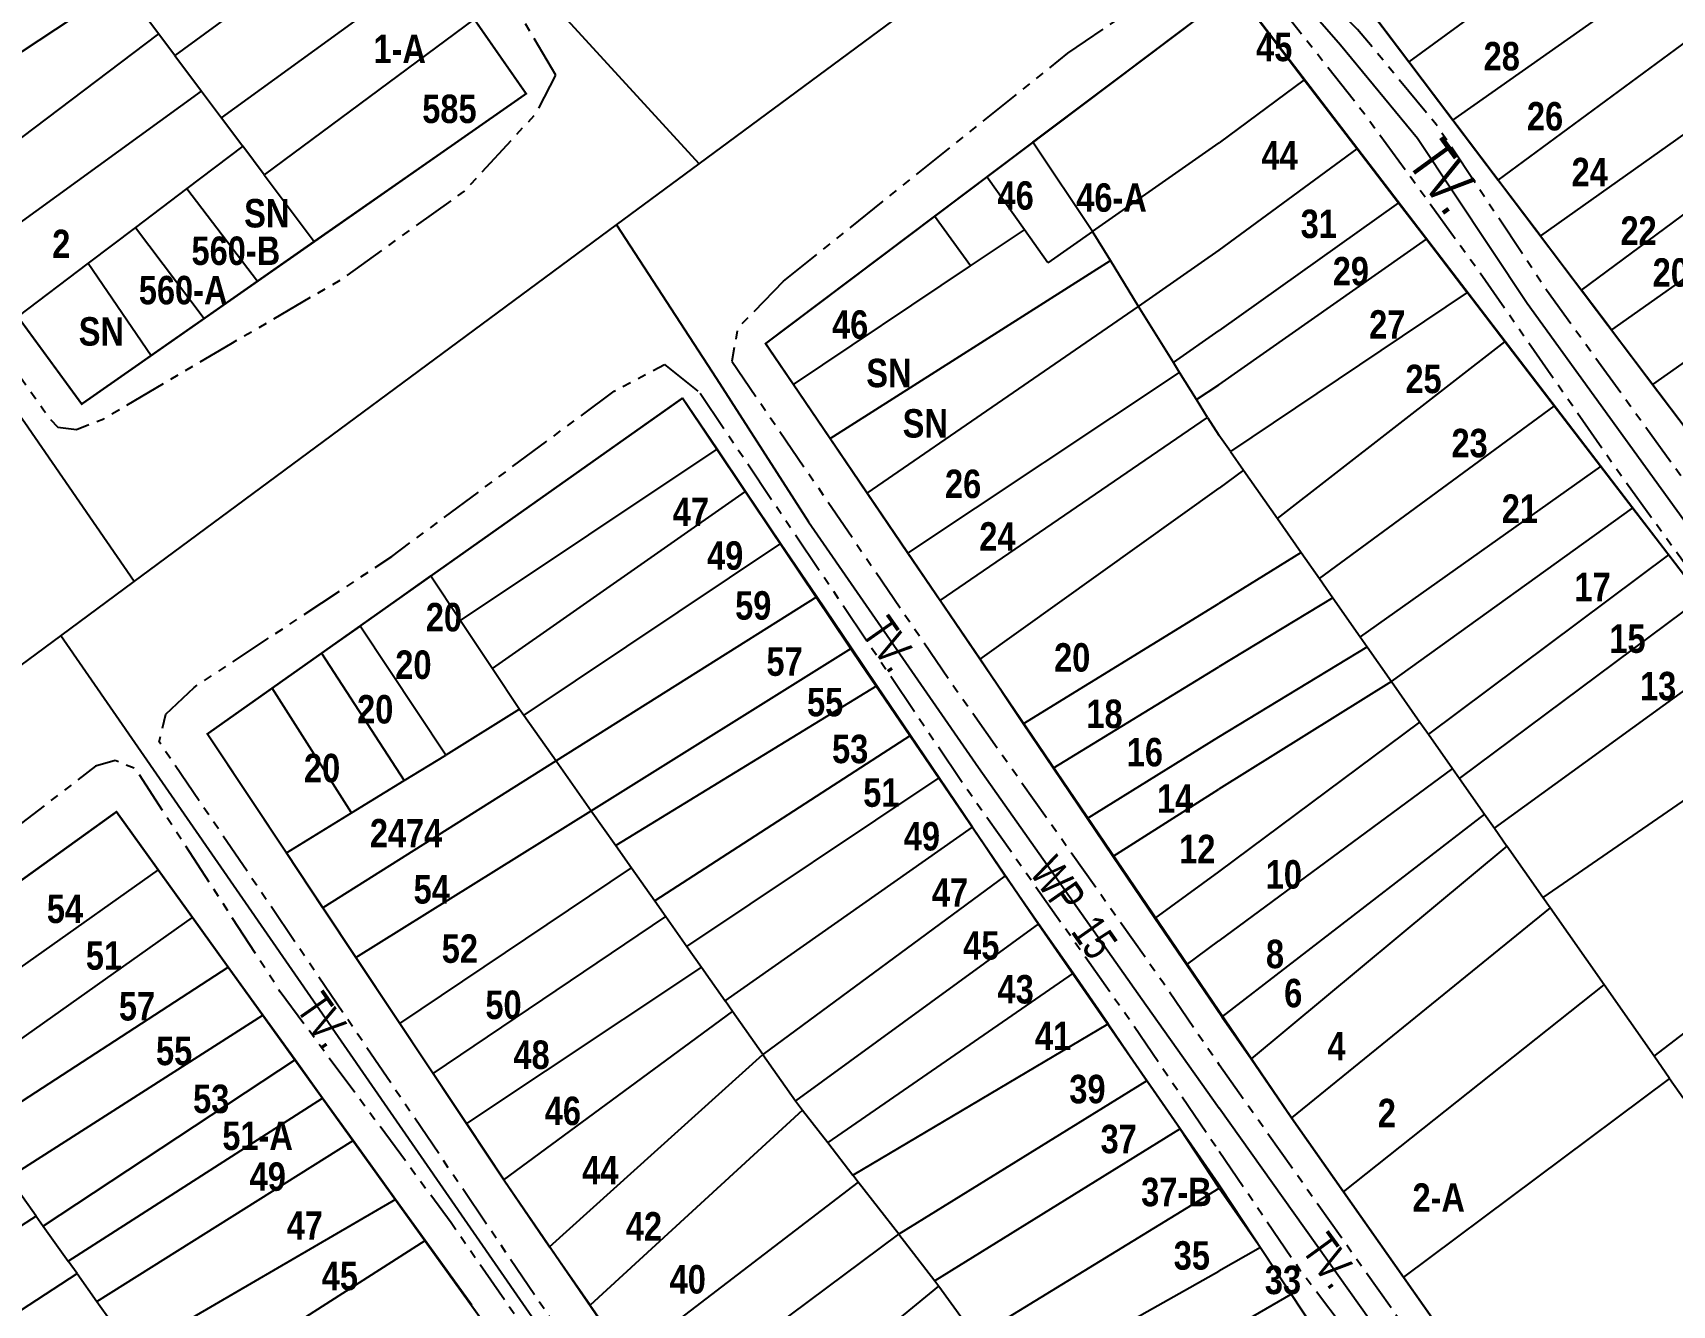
# Model space of a CAD drawing. Extents: x 204381 to 207261, y 4847713 to 4851061.
# Drawn here: x 206851.2 to 206995.3, y 4848583.2 to 4848695.1 of the extents above; entities that cross this region are included whole.
import ezdxf
from ezdxf.enums import TextEntityAlignment as Align

# ---------------------------------------------------------------- set-up
doc = ezdxf.new("R2010")
doc.units = 0
doc.header["$LTSCALE"] = 1.5
doc.header["$MEASUREMENT"] = 0
doc.linetypes.add('PHANTOMX2', pattern=[5, 2.5, -0.5, 0.5, -0.5, 0.5, -0.5])
for name, color, linetype in [('CD-MALHA-LOTES', 40, 'CONTINUOUS'), ('RU-QUADRAS', 210, 'CONTINUOUS'), ('SV-EIXO-ROD-ESTR', 7, 'CONTINUOUS'), ('SV-EIXO-RUA-N-PAV', 6, 'CONTINUOUS'), ('SV-RUA-NAO-PAV-S-GUIA-C-GUIA', 7, 'PHANTOMX2'), ('SV-TXT-RUA-N-PAV-S-GUIA-C-GUIA', 7, 'CONTINUOUS'), ('Th_NmrPort', 7, 'CONTINUOUS')]:
    doc.layers.add(name, color=color, linetype=linetype)
doc.styles.add('ARIAL', font='ARIAL.TTF')
doc.styles.get("Standard").update_dxf_attribs({"font": 'swisscbo.ttf'})

msp = doc.modelspace()

# ---------------------------------------------------------------- linework, layer by layer
at = {"layer": 'CD-MALHA-LOTES', "linetype": 'Continuous'}
for points in [[(206882.58, 4848706.94), (206863.68, 4848693.09)], [(206992.45, 4848707.37), (206972.17, 4848692.53)], [(206963.19, 4848704.43), (206972.17, 4848692.53)], [(206867.77, 4848687.61), (206886.54, 4848701.25)], [(206976.04, 4848687.41), (206996.49, 4848701.83)], [(206859.04, 4848699.28), (206838.48, 4848685.7)], [(206939.11, 4848685.48), (206955.97, 4848698.17)], [(206862.24, 4848695.01), (206860.51, 4848697.32)], [(206889.99, 4848696.3), (206871.51, 4848682.62)], [(206894.55, 4848689.74), (206889.99, 4848696.3)], [(206980.02, 4848682.13), (207000.07, 4848696.92)], [(206862.24, 4848695.01), (206842.55, 4848680.13)], [(206863.68, 4848693.09), (206862.24, 4848695.01)], [(206863.68, 4848693.09), (206866.02, 4848689.96)], [(206972.17, 4848692.53), (206976.04, 4848687.41)], [(206962.95, 4848690.96), (206955.5, 4848685.42)], [(206962.95, 4848690.96), (206967.61, 4848684.88)], [(207003.96, 4848691.57), (206983.73, 4848677.23)], [(206845.98, 4848675.44), (206866.02, 4848689.96)], [(206866.02, 4848689.96), (206867.77, 4848687.61)], [(206875.92, 4848676.73), (206894.55, 4848689.74)], [(206867.77, 4848687.61), (206869.64, 4848685.12)], [(206976.04, 4848687.41), (206980.02, 4848682.13)], [(206987.34, 4848672.45), (207007.18, 4848687.16)], [(206869.64, 4848685.12), (206864.72, 4848681.4)], [(206871.51, 4848682.62), (206869.64, 4848685.12)], [(206939.11, 4848685.48), (206935.07, 4848682.43)], [(206944.35, 4848677.63), (206939.11, 4848685.48)], [(206944.35, 4848677.63), (206955.5, 4848685.42)], [(206955.5, 4848675.99), (206967.61, 4848684.88)], [(206967.61, 4848684.88), (206971.25, 4848680.14)], [(206871.51, 4848682.62), (206875.92, 4848676.73)], [(206935.07, 4848682.43), (206930.46, 4848678.96)], [(206938.36, 4848677.78), (206935.07, 4848682.43)], [(206983.73, 4848677.23), (206980.02, 4848682.13)], [(207010.08, 4848683.17), (206989.97, 4848668.97)], [(206864.72, 4848681.4), (206860.22, 4848677.99)], [(206864.72, 4848681.4), (206870.94, 4848673.25)], [(206930.46, 4848678.96), (206915.61, 4848667.77)], [(206933.62, 4848674.6), (206930.46, 4848678.96)], [(206971.25, 4848680.14), (206955.5, 4848668.92)], [(206971.25, 4848680.14), (206973.7, 4848676.94)], [(206860.22, 4848677.99), (206856.04, 4848674.83)], [(206860.22, 4848677.99), (206866.25, 4848669.97)], [(206933.62, 4848674.6), (206938.36, 4848677.78)], [(206940.41, 4848674.88), (206938.36, 4848677.78)], [(206944.35, 4848677.63), (206940.41, 4848674.88)], [(206945.94, 4848675.06), (206944.35, 4848677.63)], [(207013.63, 4848678.29), (206993.59, 4848664.18)], [(206870.94, 4848673.25), (206875.92, 4848676.73)], [(206955.47, 4848664.14), (206973.7, 4848676.94)], [(206973.7, 4848676.94), (206977.29, 4848672.26)], [(206983.73, 4848677.23), (206987.34, 4848672.45)], [(206856.04, 4848674.83), (206849.85, 4848670.14)], [(206856.04, 4848674.83), (206861.59, 4848666.72)], [(206918.05, 4848664.17), (206933.62, 4848674.6)], [(206921.27, 4848659.42), (206945.94, 4848675.06)], [(206948.39, 4848671.04), (206945.94, 4848675.06)], [(206948.39, 4848671.04), (206955.5, 4848675.99)], [(206866.25, 4848669.97), (206870.94, 4848673.25)], [(206977.29, 4848672.26), (206956.47, 4848658.29)], [(206980.61, 4848667.93), (206977.29, 4848672.26)], [(206989.97, 4848668.97), (206987.34, 4848672.45)], [(206924.54, 4848654.61), (206948.39, 4848671.04)], [(206951.48, 4848666.09), (206948.39, 4848671.04)], [(206849.85, 4848670.14), (206855.48, 4848662.45)], [(206861.59, 4848666.72), (206866.25, 4848669.97)], [(206951.48, 4848666.09), (206955.5, 4848668.92)], [(206989.97, 4848668.97), (206993.59, 4848664.18)], [(206915.61, 4848667.77), (206918.05, 4848664.17)], [(206960.62, 4848652.37), (206980.61, 4848667.93)], [(206984.95, 4848662.26), (206980.61, 4848667.93)], [(206855.48, 4848662.45), (206861.59, 4848666.72)], [(206952.01, 4848665.23), (206951.48, 4848666.09)], [(206928.11, 4848649.35), (206952.01, 4848665.23)], [(206953.48, 4848662.85), (206952.01, 4848665.23)], [(206918.05, 4848664.17), (206921.27, 4848659.42)], [(206953.48, 4848662.85), (206955.47, 4848664.14)], [(206993.59, 4848664.18), (206997.12, 4848659.5)], [(206908.3, 4848662.97), (206886.18, 4848647.33)], [(206911.34, 4848658.47), (206908.3, 4848662.97)], [(206954.46, 4848661.27), (206953.48, 4848662.85)], [(206964.3, 4848647.11), (206984.95, 4848662.26)], [(206989.02, 4848656.95), (206984.95, 4848662.26)], [(206930.95, 4848645.17), (206954.46, 4848661.27)], [(206954.46, 4848661.27), (206955.47, 4848659.72)], [(206921.27, 4848659.42), (206924.54, 4848654.61)], [(206956.47, 4848658.29), (206955.47, 4848659.72)], [(206888.79, 4848643.41), (206911.34, 4848658.47)], [(206913.84, 4848654.76), (206911.34, 4848658.47)], [(206956.47, 4848658.29), (206957.63, 4848656.64)], [(206957.63, 4848656.64), (206955.5, 4848655.06)], [(206957.63, 4848656.64), (206960.62, 4848652.37)], [(206989.02, 4848656.95), (206967.89, 4848641.99)], [(206991.84, 4848653.28), (206989.02, 4848656.95)], [(206891.6, 4848639.18), (206913.84, 4848654.76)], [(206916.93, 4848650.19), (206913.84, 4848654.76)], [(206924.54, 4848654.61), (206928.11, 4848649.35)], [(206934.46, 4848640.01), (206955.5, 4848655.06)], [(206970.65, 4848638.05), (206991.84, 4848653.28)], [(206994.98, 4848649.18), (206991.84, 4848653.28)], [(206960.62, 4848652.37), (206962.7, 4848649.4)], [(206916.93, 4848650.19), (206894.36, 4848635.08)], [(206920.1, 4848645.5), (206916.93, 4848650.19)], [(206928.11, 4848649.35), (206930.95, 4848645.17)], [(206962.7, 4848649.4), (206955.47, 4848644.92)], [(206962.7, 4848649.4), (206964.3, 4848647.11)], [(206994.98, 4848649.18), (206973.88, 4848633.43)], [(206997.9, 4848645.37), (206994.98, 4848649.18)], [(206879.95, 4848642.93), (206886.18, 4848647.33)], [(206886.18, 4848647.33), (206888.79, 4848643.41)], [(206964.3, 4848647.11), (206965.48, 4848645.42)], [(206920.1, 4848645.5), (206897.18, 4848631.07)], [(206923.17, 4848640.97), (206920.1, 4848645.5)], [(206934.46, 4848640.01), (206930.95, 4848645.17)], [(206938.26, 4848634.34), (206955.47, 4848644.92)], [(206965.48, 4848645.42), (206955.47, 4848639.35)], [(206965.48, 4848645.42), (206967.89, 4848641.99)], [(206976.61, 4848629.53), (206997.9, 4848645.37)], [(206879.95, 4848642.93), (206876.56, 4848640.53)], [(206887.48, 4848631.58), (206879.95, 4848642.93)], [(206888.79, 4848643.41), (206891.6, 4848639.18)], [(206967.89, 4848641.99), (206968.5, 4848641.11)], [(206876.56, 4848640.53), (206872.23, 4848637.47)], [(206876.56, 4848640.53), (206883.84, 4848629.35)], [(206900.27, 4848626.68), (206923.17, 4848640.97)], [(206925.39, 4848637.67), (206923.17, 4848640.97)], [(206938.26, 4848634.34), (206934.46, 4848640.01)], [(206955.47, 4848633.17), (206968.5, 4848641.11)], [(206968.5, 4848641.11), (206970.65, 4848638.05)], [(206979.68, 4848625.15), (207001.35, 4848640.87)], [(206891.6, 4848639.18), (206893.97, 4848635.63)], [(206940.9, 4848630.44), (206955.47, 4848639.35)], [(206872.23, 4848637.47), (206866.53, 4848633.44)], [(206879.21, 4848626.5), (206872.23, 4848637.47)], [(206925.39, 4848637.67), (206902.43, 4848623.62)], [(206928.34, 4848633.31), (206925.39, 4848637.67)], [(206970.65, 4848638.05), (206955.47, 4848628.57)], [(206970.65, 4848638.05), (206973.14, 4848634.48)], [(206893.97, 4848635.63), (206887.48, 4848631.58)], [(206893.97, 4848635.63), (206894.36, 4848635.08)], [(206894.36, 4848635.08), (206897.18, 4848631.07)], [(206940.9, 4848630.44), (206938.26, 4848634.34)], [(206955.47, 4848621.3), (206973.14, 4848634.48)], [(206973.14, 4848634.48), (206973.88, 4848633.43)], [(207006.28, 4848634.44), (206983.95, 4848619.05)], [(206866.53, 4848633.44), (206873.49, 4848622.98)], [(206928.34, 4848633.31), (206905.87, 4848618.75)], [(206930.86, 4848629.57), (206928.34, 4848633.31)], [(206943.89, 4848626.01), (206955.47, 4848633.17)], [(206973.88, 4848633.43), (206976, 4848630.4)], [(206883.84, 4848629.35), (206887.48, 4848631.58)], [(206897.18, 4848631.07), (206876.69, 4848618.16)], [(206897.18, 4848631.07), (206900.27, 4848626.68)], [(206943.89, 4848626.01), (206940.9, 4848630.44)], [(206976, 4848630.4), (206955.47, 4848615.23)], [(206976, 4848630.4), (206976.61, 4848629.53)], [(206879.21, 4848626.5), (206883.84, 4848629.35)], [(206908.68, 4848614.75), (206930.86, 4848629.57)], [(206933.79, 4848625.24), (206930.86, 4848629.57)], [(206946.15, 4848622.67), (206955.47, 4848628.57)], [(206976.61, 4848629.53), (206978.81, 4848626.39)], [(206858.53, 4848626.59), (206837.13, 4848611.19)], [(206862.21, 4848621.48), (206858.53, 4848626.59)], [(206873.49, 4848622.98), (206879.21, 4848626.5)], [(206879.59, 4848613.78), (206900.27, 4848626.68)], [(206900.27, 4848626.68), (206902.43, 4848623.62)], [(206946.15, 4848622.67), (206943.89, 4848626.01)], [(206978.81, 4848626.39), (206955.71, 4848608.57)], [(206978.81, 4848626.39), (206979.68, 4848625.15)], [(206912.06, 4848609.96), (206933.79, 4848625.24)], [(206933.79, 4848625.24), (206936.68, 4848620.97)], [(206979.68, 4848625.15), (206980.78, 4848623.57)], [(206876.69, 4848618.16), (206873.49, 4848622.98)], [(206902.43, 4848623.62), (206903.81, 4848621.67)], [(206980.78, 4848623.57), (206958.3, 4848604.87)], [(206983.95, 4848619.05), (206980.78, 4848623.57)], [(206862.21, 4848621.48), (206840.65, 4848606.25)], [(206865.21, 4848617.31), (206862.21, 4848621.48)], [(206883.45, 4848607.98), (206903.81, 4848621.67)], [(206903.81, 4848621.67), (206905.87, 4848618.75)], [(206949.84, 4848617.22), (206946.15, 4848622.67)], [(206949.84, 4848617.22), (206955.47, 4848621.3)], [(206993.73, 4848605.09), (207015.8, 4848622.02)], [(206936.68, 4848620.97), (206915.37, 4848605.26)], [(206939.61, 4848616.75), (206936.68, 4848620.97)], [(206905.87, 4848618.75), (206906.84, 4848617.37)], [(206984.58, 4848618.15), (206983.95, 4848619.05)], [(206843.66, 4848602.02), (206865.21, 4848617.31)], [(206868.36, 4848612.94), (206865.21, 4848617.31)], [(206876.69, 4848618.16), (206879.59, 4848613.78)], [(206886.37, 4848603.57), (206906.84, 4848617.37)], [(206906.84, 4848617.37), (206908.68, 4848614.75)], [(206952.62, 4848613.12), (206949.84, 4848617.22)], [(206984.58, 4848618.15), (206961.85, 4848599.68)], [(206989.33, 4848611.37), (206984.58, 4848618.15)], [(206939.61, 4848616.75), (206918.24, 4848601.17)], [(206942.64, 4848612.39), (206939.61, 4848616.75)], [(206908.68, 4848614.75), (206909.97, 4848612.92)], [(206952.62, 4848613.12), (206955.47, 4848615.23)], [(206846.15, 4848598.52), (206868.36, 4848612.94)], [(206871.4, 4848608.71), (206868.36, 4848612.94)], [(206879.59, 4848613.78), (206883.45, 4848607.98)], [(206909.97, 4848612.92), (206889.3, 4848599.17)], [(206909.97, 4848612.92), (206912.06, 4848609.96)], [(206955.71, 4848608.57), (206952.62, 4848613.12)], [(206942.64, 4848612.39), (206921.07, 4848597.5)], [(206945.73, 4848607.94), (206942.64, 4848612.39)], [(206966.42, 4848593.17), (206989.33, 4848611.37)], [(206993.73, 4848605.09), (206989.33, 4848611.37)], [(206912.7, 4848609.04), (206912.06, 4848609.96)], [(206849.06, 4848594.43), (206871.4, 4848608.71)], [(206874.25, 4848604.77), (206871.4, 4848608.71)], [(206892.59, 4848594.22), (206912.7, 4848609.04)], [(206915.37, 4848605.26), (206912.7, 4848609.04)], [(206955.71, 4848608.57), (206958.3, 4848604.87)], [(206883.45, 4848607.98), (206886.37, 4848603.57)], [(206923.29, 4848594.64), (206945.73, 4848607.94)], [(206945.73, 4848607.94), (206949.14, 4848602.94)], [(206874.25, 4848604.77), (206852.1, 4848590.16)], [(206876.66, 4848601.41), (206874.25, 4848604.77)], [(206896.62, 4848588.33), (206915.37, 4848605.26)], [(206915.37, 4848605.26), (206918.24, 4848601.17)], [(206958.3, 4848604.87), (206961.85, 4848599.68)], [(206995.09, 4848603.14), (206993.73, 4848605.09)], [(206889.3, 4848599.17), (206886.37, 4848603.57)], [(206949.14, 4848602.94), (206927.31, 4848589.44)], [(206952.06, 4848598.72), (206949.14, 4848602.94)], [(206995.09, 4848603.14), (206971.69, 4848585.67)], [(206995.09, 4848603.14), (206996.27, 4848601.45)], [(206854.3, 4848587.06), (206876.66, 4848601.41)], [(206879.34, 4848597.69), (206876.66, 4848601.41)], [(206918.24, 4848601.17), (206918.86, 4848600.36)], [(206918.86, 4848600.36), (206900.18, 4848583.21)], [(206918.86, 4848600.36), (206921.07, 4848597.5)], [(206961.85, 4848599.68), (206966.42, 4848593.17)], [(206889.3, 4848599.17), (206892.59, 4848594.22)], [(206952.06, 4848598.72), (206930.49, 4848585.33)], [(206955.49, 4848593.49), (206952.06, 4848598.72)], [(206856.81, 4848583.54), (206879.34, 4848597.69)], [(206883.08, 4848592.5), (206879.34, 4848597.69)], [(206921.07, 4848597.5), (206923.29, 4848594.64)], [(206851.48, 4848591.03), (206849.06, 4848594.43)], [(206892.59, 4848594.22), (206896.62, 4848588.33)], [(206923.76, 4848594.03), (206903.47, 4848578.49)], [(206923.76, 4848594.03), (206923.29, 4848594.64)], [(206927.31, 4848589.44), (206923.76, 4848594.03)], [(206883.08, 4848592.5), (206859.99, 4848579.07)], [(206885.68, 4848588.89), (206883.08, 4848592.5)], [(206934.09, 4848580.38), (206955.49, 4848593.49)], [(206966.42, 4848593.17), (206971.69, 4848585.67)], [(206851.48, 4848591.03), (206828.83, 4848576.43)], [(206851.48, 4848591.03), (206852.1, 4848590.16)], [(206852.1, 4848590.16), (206854.3, 4848587.06)], [(206863.22, 4848574.53), (206885.68, 4848588.89)], [(206889.78, 4848583.19), (206885.68, 4848588.89)], [(206900.18, 4848583.21), (206896.62, 4848588.33)], [(206906.59, 4848574), (206927.31, 4848589.44)], [(206927.31, 4848589.44), (206930.49, 4848585.33)], [(206855.07, 4848585.98), (206854.3, 4848587.06)], [(206832.51, 4848571.28), (206855.07, 4848585.98)], [(206855.07, 4848585.98), (206856.81, 4848583.54)], [(206930.49, 4848585.33), (206930.83, 4848584.88)], [(206937.29, 4848575.95), (206955.47, 4848586.2)], [(206971.69, 4848585.67), (207019.38, 4848517.78)], [(206910.59, 4848568.25), (206930.83, 4848584.88)], [(206930.83, 4848584.88), (206934.09, 4848580.38)], [(206856.81, 4848583.54), (206859.33, 4848580)], [(206900.18, 4848583.21), (206903.47, 4848578.49)]]:
    msp.add_lwpolyline(points, dxfattribs=at)
at = {"layer": 'CD-MALHA-LOTES', "linetype": 'Continuous', "flags": 128}
for points in [[(206955.97, 4848698.17), (206956.94, 4848698.89), (206962.95, 4848690.96)], [(206955.49, 4848593.49), (206959.11, 4848588.27), (206955.47, 4848586.2)], [(206955.49, 4848580.52), (206961.81, 4848584.18), (206964.48, 4848580.13)]]:
    msp.add_lwpolyline(points, dxfattribs=at)
at = {"layer": 'RU-QUADRAS', "color": 6, "linetype": 'Continuous', "const_width": 0.18}
msp.add_lwpolyline([(206809.2, 4848725.74), (206815.43, 4848730.19), (206816.02, 4848729.3), (206850.73, 4848752.7), (206894.55, 4848689.74), (206855.48, 4848662.45)], close=True, dxfattribs=at)
for points in [[(206915.61, 4848667.77), (206956.94, 4848698.89), (207029.24, 4848604.49), (207034.05, 4848607.91), (207010.66, 4848638.83), (207011.98, 4848639.82), (206963.19, 4848704.43), (207006.6, 4848736.08, 0.003383), (207108.98, 4848586.04), (207019.38, 4848517.78), (206961.85, 4848599.68)], [(206866.53, 4848633.44), (206908.3, 4848662.97, 0.005459), (206955.47, 4848593.79), (206981.59, 4848554.19), (206997.75, 4848535.38), (207014.63, 4848510.92), (207012.67, 4848507.26), (206970.8, 4848480.22), (206955.5, 4848503.46), (206945, 4848517.81), (206892.59, 4848594.22)], [(206815.27, 4848595.45), (206858.53, 4848626.59), (206935.25, 4848519.89), (206965.93, 4848476.39, 0.011794), (206922.2, 4848443.56, 0.005233)]]:
    msp.add_lwpolyline(points, format="xyb", close=True, dxfattribs=at)
at = {"layer": 'SV-EIXO-ROD-ESTR', "flags": 128}
msp.add_lwpolyline([(206481.68, 4848367.32), (206503.29, 4848383.26), (206509.04, 4848387.5), (206551.42, 4848418.75), (206552.27, 4848419.38), (206594.36, 4848450.42), (206598.47, 4848453.45), (206646.43, 4848488.82), (206692.96, 4848523.23), (206742.36, 4848559.76), (206786.52, 4848592.42), (206804.83, 4848605.97), (206814.35, 4848613.01), (206853.63, 4848642.06), (206860.08, 4848646.84), (206902.49, 4848678.2), (206909.76, 4848683.58), (206949.84, 4848713.22), (206955.49, 4848717.4)], dxfattribs=at)
msp.add_lwpolyline([(206481.68, 4848367.32), (206503.29, 4848383.26), (206509.04, 4848387.5), (206551.42, 4848418.75), (206552.27, 4848419.38), (206594.36, 4848450.42), (206598.47, 4848453.45), (206646.43, 4848488.82), (206692.96, 4848523.23), (206742.36, 4848559.76), (206786.52, 4848592.42), (206804.83, 4848605.97), (206814.35, 4848613.01), (206853.63, 4848642.06), (206860.08, 4848646.84), (206902.49, 4848678.2), (206909.76, 4848683.58), (206949.84, 4848713.22), (206955.49, 4848717.4)], dxfattribs=at)
at = {"layer": 'SV-EIXO-RUA-N-PAV', "flags": 128}
for points in [[(206909.76, 4848683.58), (206893.99, 4848700.8), (206886.41, 4848710.33), (206871.2, 4848731.15), (206853.01, 4848756.16), (206850.52, 4848759.3), (206838.57, 4848774.37), (206821.36, 4848796.34), (206818.19, 4848801.02), (206785.44, 4848843.11), (206781.77, 4848847.52), (206776.28, 4848854.27), (206771.03, 4848860.96)], [(206909.76, 4848683.58), (206893.99, 4848700.8), (206886.41, 4848710.33), (206871.2, 4848731.15), (206853.01, 4848756.16), (206850.52, 4848759.3), (206838.57, 4848774.37), (206821.36, 4848796.34), (206818.19, 4848801.02), (206785.44, 4848843.11), (206781.77, 4848847.52), (206776.28, 4848854.27), (206771.03, 4848860.96)], [(206860.08, 4848646.84), (206850.48, 4848660.8), (206844.14, 4848669.8), (206820.64, 4848702.88), (206806.69, 4848722.01), (206804.51, 4848723.13), (206801.85, 4848723.08), (206799.1, 4848723.03), (206796.33, 4848725.12), (206793.1, 4848729.71), (206770.19, 4848761.39), (206742.03, 4848801.95), (206737.25, 4848807.65), (206733.48, 4848813.04), (206729.42, 4848819.44), (206725.67, 4848825.01)], [(206860.08, 4848646.84), (206850.48, 4848660.8), (206844.14, 4848669.8), (206820.64, 4848702.88), (206806.69, 4848722.01), (206804.51, 4848723.13), (206801.85, 4848723.08), (206799.1, 4848723.03), (206796.33, 4848725.12), (206793.1, 4848729.71), (206770.19, 4848761.39), (206742.03, 4848801.95), (206737.25, 4848807.65), (206733.48, 4848813.04), (206729.42, 4848819.44), (206725.67, 4848825.01)], [(207028.61, 4848607.48), (207012.03, 4848630.55), (206982.57, 4848671.29), (206972.91, 4848685.81), (206966.14, 4848694), (206960.02, 4848701.05), (206955.49, 4848706.53)], [(206902.49, 4848678.2), (206911.3, 4848664.7), (206919.39, 4848652.1), (206934.34, 4848630.48), (206949.07, 4848609.59), (206955.49, 4848600.54)], [(206902.49, 4848678.2), (206911.3, 4848664.7), (206919.39, 4848652.1), (206934.34, 4848630.48), (206949.07, 4848609.59), (206955.49, 4848600.54)], [(206955.48, 4848494.41), (206920.31, 4848545.28), (206906.5, 4848565.83), (206898.85, 4848576.68), (206853.63, 4848642.06)], [(206955.48, 4848494.41), (206920.31, 4848545.28), (206906.5, 4848565.83), (206898.85, 4848576.68), (206853.63, 4848642.06)], [(207013.7, 4848517.47), (207001.59, 4848533.83), (206990.99, 4848548.04), (206978.9, 4848567.12), (206970.63, 4848579.21), (206955.49, 4848600.54)]]:
    msp.add_lwpolyline(points, dxfattribs=at)
at = {"layer": 'SV-RUA-NAO-PAV-S-GUIA-C-GUIA'}
for p, q in [((206942.19, 4848693.31), (206954.74, 4848701.81)), ((206942.19, 4848693.31), (206954.74, 4848701.81)), ((206917.18, 4848673.26), (206942.19, 4848693.31)), ((206917.18, 4848673.26), (206942.19, 4848693.31))]:
    msp.add_line(p, q, dxfattribs=at)
at = {"layer": 'SV-RUA-NAO-PAV-S-GUIA-C-GUIA', "flags": 128}
for points in [[(206897.17, 4848691.36), (206893.81, 4848697.06), (206885.95, 4848708.25), (206874.01, 4848723.32), (206864.09, 4848737.58), (206857.59, 4848748.54), (206853.39, 4848753.88), (206848.68, 4848754.49), (206833.26, 4848745.42), (206816.88, 4848734.12), (206809.42, 4848727.26), (206808.05, 4848722.62), (206822.25, 4848704.07), (206845.78, 4848670.96), (206852.13, 4848661.94), (206852.72, 4848661.09)], [(206897.17, 4848691.36), (206893.81, 4848697.06), (206885.95, 4848708.25), (206874.01, 4848723.32), (206864.09, 4848737.58), (206857.59, 4848748.54), (206853.39, 4848753.88), (206848.68, 4848754.49), (206833.26, 4848745.42), (206816.88, 4848734.12), (206809.42, 4848727.26), (206808.05, 4848722.62), (206822.25, 4848704.07), (206845.78, 4848670.96), (206852.13, 4848661.94), (206852.72, 4848661.09)], [(207027.96, 4848603.48), (207021.42, 4848615.31), (207009.26, 4848630.58), (206990.01, 4848657.3), (206977.85, 4848674.78), (206968.2, 4848688.04), (206959.19, 4848699.46), (206955.49, 4848701.65)], [(207030.29, 4848608.68), (207013.7, 4848631.75), (206984.27, 4848672.47), (206974.57, 4848687.04), (206967.66, 4848695.39), (206961.66, 4848701.32)], [(206852.72, 4848661.09), (206853.38, 4848660.43), (206855.03, 4848660.22), (206857.41, 4848661.15), (206868.58, 4848667.74), (206878.52, 4848673.54), (206889.12, 4848681.17), (206895.43, 4848688.01), (206897.17, 4848691.36)], [(206852.72, 4848661.09), (206853.38, 4848660.43), (206855.03, 4848660.22), (206857.41, 4848661.15), (206868.58, 4848667.74), (206878.52, 4848673.54), (206889.12, 4848681.17), (206895.43, 4848688.01), (206897.17, 4848691.36)], [(206917.18, 4848673.26), (206913.14, 4848669.09), (206912.64, 4848666.22)], [(206917.18, 4848673.26), (206913.14, 4848669.09), (206912.64, 4848666.22)], [(206912.64, 4848666.22), (206932.09, 4848637.71), (206950.58, 4848611.56), (206955.49, 4848604.34)], [(206912.64, 4848666.22), (206932.09, 4848637.71), (206950.58, 4848611.56), (206955.49, 4848604.34)], [(206862.88, 4848635.19), (206865.36, 4848637.53), (206882.74, 4848649.04), (206902.28, 4848663.58), (206906.73, 4848665.93)], [(206862.88, 4848635.19), (206865.36, 4848637.53), (206882.74, 4848649.04), (206902.28, 4848663.58), (206906.73, 4848665.93)], [(206906.73, 4848665.93), (206909.85, 4848663.4)], [(206906.73, 4848665.93), (206909.85, 4848663.4)], [(206909.85, 4848663.4), (206932.76, 4848629.38), (206947.49, 4848608.49), (206955.49, 4848596.74)], [(206909.85, 4848663.4), (206932.76, 4848629.38), (206947.49, 4848608.49), (206955.49, 4848596.74)], [(206955.48, 4848498.09), (206914.58, 4848556.41), (206900, 4848577.19), (206862.3, 4848632.73), (206862.88, 4848635.19)], [(206955.48, 4848498.09), (206914.58, 4848556.41), (206900, 4848577.19), (206862.3, 4848632.73), (206862.88, 4848635.19)], [(206858.42, 4848631.1), (206856.7, 4848630.59), (206845.96, 4848622.36), (206819.62, 4848604.3), (206815.04, 4848600.55), (206813.66, 4848595.71)], [(206858.42, 4848631.1), (206856.7, 4848630.59), (206845.96, 4848622.36), (206819.62, 4848604.3), (206815.04, 4848600.55), (206813.66, 4848595.71)], [(206955.48, 4848490.4), (206953.23, 4848493.32), (206918.22, 4848544.4), (206914.18, 4848550.95), (206904.88, 4848566.05), (206887.95, 4848590.45), (206872.94, 4848610.77), (206860.2, 4848630.38), (206858.42, 4848631.1)], [(206955.48, 4848490.4), (206953.23, 4848493.32), (206918.22, 4848544.4), (206914.18, 4848550.95), (206904.88, 4848566.05), (206887.95, 4848590.45), (206872.94, 4848610.77), (206860.2, 4848630.38), (206858.42, 4848631.1)], [(206955.49, 4848596.74), (206962.56, 4848586.35), (206971.89, 4848574.09), (206992.2, 4848544.18), (207012.41, 4848516.66), (207015.07, 4848518.33), (206990, 4848551.82), (206979.4, 4848570.68), (206975.22, 4848576.43), (206955.49, 4848604.34)]]:
    msp.add_lwpolyline(points, dxfattribs=at)

# ---------------------------------------------------------------- texts
at = {"layer": 'SV-TXT-RUA-N-PAV-S-GUIA-C-GUIA', "style": 'ARIAL', "width": 0.7}
for s, height, rotation, p in [('TV.                                                  WO-14', 4, 306, (206971.9, 4848683.74)), ('TV.                          WP  15', 3, 305, (206923.96, 4848642.35)), ('TV.                          WP  15', 3, 305, (206923.96, 4848642.35)), ('TV.', 3, 305, (206874.24, 4848609.3)), ('TV.', 3, 305, (206874.24, 4848609.3)), ('TV.', 3, 306, (206962.65, 4848588.09))]:
    msp.add_text(s, height=height, rotation=rotation, dxfattribs=at).set_placement(p)
at = {"layer": 'Th_NmrPort', "color": 1}
for s, p in [('1-A', (206881.13, 4848693.68)), ('45', (206958.73, 4848693.85)), ('28', (206978.74, 4848693.04)), ('585', (206885.42, 4848688.41)), ('26', (206982.54, 4848687.76)), ('44', (206959.21, 4848684.32)), ('24', (206986.47, 4848682.85)), ('46', (206936, 4848680.79)), ('46-A', (206942.92, 4848680.61)), ('SN', (206869.76, 4848679.23)), ('31', (206962.65, 4848678.3)), ('22', (206990.77, 4848677.7)), ('2', (206852.88, 4848676.53)), ('560-B', (206865.13, 4848675.93)), ('29', (206965.47, 4848674.13)), ('20', (206993.6, 4848674.02)), ('560-A', (206860.5, 4848672.47)), ('46', (206921.45, 4848669.44)), ('27', (206968.67, 4848669.45)), ('SN', (206855.22, 4848668.84)), ('SN', (206924.46, 4848665.18)), ('25', (206971.86, 4848664.66)), ('SN', (206927.66, 4848660.75)), ('23', (206975.91, 4848659.02)), ('26', (206931.38, 4848655.43)), ('21', (206980.33, 4848653.25)), ('47', (206907.44, 4848652.97)), ('24', (206934.4, 4848650.81)), ('49', (206910.46, 4848649.13)), ('17', (206986.72, 4848646.36)), ('59', (206912.93, 4848644.74)), ('20', (206885.73, 4848643.71)), ('15', (206989.79, 4848641.82)), ('20', (206940.97, 4848640.17)), ('20', (206883.05, 4848639.53)), ('57', (206915.68, 4848639.8)), ('13', (206992.49, 4848637.65)), ('55', (206919.25, 4848636.24)), ('20', (206879.69, 4848635.61)), ('18', (206943.81, 4848635.21)), ('53', (206921.45, 4848632.12)), ('16', (206947.36, 4848631.84)), ('20', (206875.02, 4848630.44)), ('51', (206924.19, 4848628.28)), ('14', (206950.02, 4848627.76)), ('2474', (206880.81, 4848624.71)), ('49', (206927.76, 4848624.44)), ('12', (206951.97, 4848623.32)), ('10', (206959.58, 4848621.09)), ('54', (206884.66, 4848619.77)), ('47', (206930.23, 4848619.5)), ('54', (206852.41, 4848618.06)), ('52', (206887.13, 4848614.56)), ('45', (206932.98, 4848614.84)), ('51', (206855.84, 4848613.95)), ('8', (206959.6, 4848614.09)), ('43', (206936, 4848610.99)), ('6', (206961.2, 4848610.65)), ('57', (206858.75, 4848609.49)), ('50', (206890.97, 4848609.62)), ('41', (206939.29, 4848606.88)), ('4', (206965.01, 4848605.99)), ('55', (206862.01, 4848605.56)), ('48', (206893.44, 4848605.23)), ('53', (206865.27, 4848601.35)), ('39', (206942.31, 4848602.21)), ('46', (206896.19, 4848600.29)), ('2', (206969.43, 4848600.1)), ('51-A', (206867.84, 4848598.1)), ('37', (206945.06, 4848597.82)), ('49', (206870.24, 4848594.51)), ('44', (206899.48, 4848595.08)), ('37-B', (206948.63, 4848593.16)), ('2-A', (206972.48, 4848592.67)), ('47', (206873.5, 4848590.22)), ('42', (206903.32, 4848590.14)), ('35', (206951.49, 4848587.58)), ('45', (206876.58, 4848585.77)), ('40', (206907.17, 4848585.48)), ('33', (206959.5, 4848585.43))]:
    msp.add_text(s, height=2.5, dxfattribs=at).set_placement(p, align=Align.MIDDLE_LEFT)

doc.saveas('drawing.dxf')
